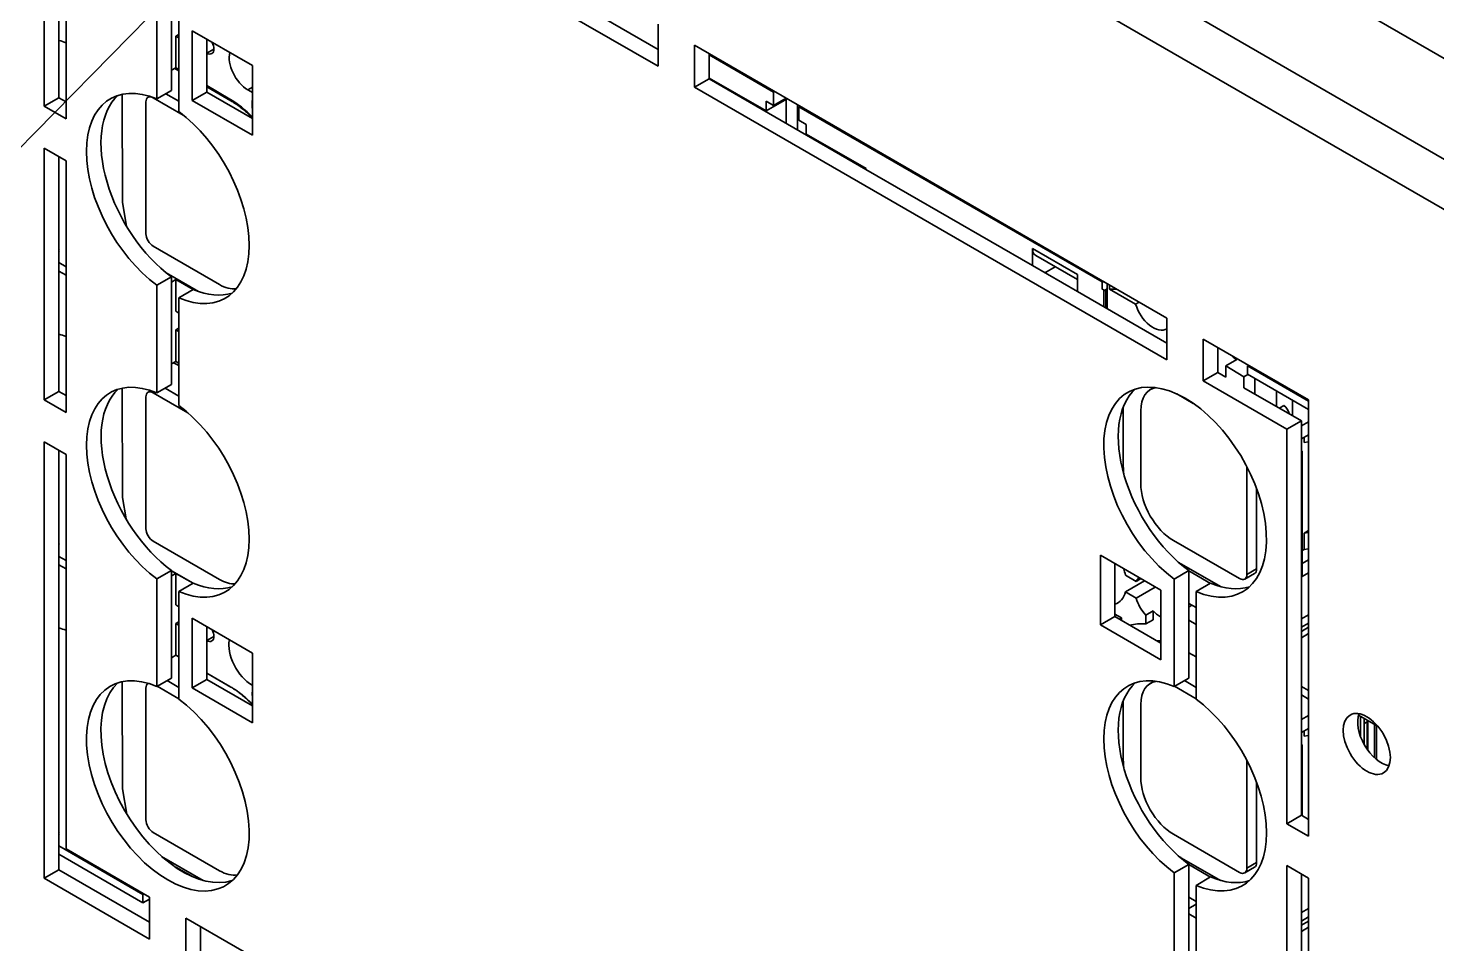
# Model space of a CAD drawing. Header units: millimetres. Extents: x -116965 to 323937, y 291661 to 566926.
# Drawn here: x -17859.2 to -17663.4, y 302585.2 to 302712.5 of the extents above; entities that cross this region are included whole.
import ezdxf

# ---------------------------------------------------------------- set-up
doc = ezdxf.new("R2010")
doc.units = ezdxf.units.MM
doc.layers.get('0').update_dxf_attribs({"lineweight": 18})
for name, color, linetype, lineweight in [('Symbols(Schneider)', 7, 'Continuous', 18), ('Visible Edges(Schneider)', 7, 'Continuous', 35), ('Visible Tangent Edges(Schneider)', 7, 'Continuous', 35)]:
    doc.layers.add(name, color=color, linetype=linetype, lineweight=lineweight)
doc.styles.add('schneder_1', font='micross.ttf')
doc.dimstyles.new('estilo_Schneider$7', dxfattribs={"dimscale": 5, "dimtxt": 3, "dimasz": 3, "dimexe": 2, "dimexo": 1, "dimgap": 0.3, "dimtad": 1, "dimtoh": 1, "dimrnd": 1e-08, "dimzin": 12, "dimtxsty": 'schneder_1', "dimblk": 'Filled-1', "dimcen": 0.09, "dimdle": 10, "dimclrd": 7, "dimclre": 7, "dimclrt": 7, "dimadec": 1, "dimazin": 3, "dimtfac": 0.5, "dimtdec": 3, "dimtmove": 0, "dimatfit": 3, "dimldrblk": 'Filled-1', "dimfxl": 1, "dimtolj": 1, "dimlwd": 15, "dimlwe": 25, "dimarcsym": 0})

# ---------------------------------------------------------------- blocks, each defined once
blk = doc.blocks.new('Filled-1')
at = {"color": 0}
for p, q in [((0, 0), (-1, 0.167)), ((-1, 0.167), (-1, -0.167)), ((-1, 0), (0, 0)), ((-1, -0.167), (0, 0))]:
    blk.add_line(p, q, dxfattribs=at)
at = {"color": 0, "flags": 128}
blk.add_lwpolyline([(-1, -0.167), (0, 0), (-1, 0.167), (-1, -0.167)], dxfattribs=at)
at = {"color": 0}
blk.add_solid([(-1, -0.167), (0, 0), (-1, 0.167), (-1, -0.167)], dxfattribs=at)

msp = doc.modelspace()

# ---------------------------------------------------------------- linework, layer by layer
at = {"layer": 'Visible Edges(Schneider)'}
for p, q in [((-17449.871435, 302585.558135), (-18057.983267, 302936.651665)), ((-17856.96291, 302701.617292), (-17856.96291, 302762.271324)), ((-17854.942605, 302761.1049), (-17854.942605, 302702.783716)), ((-17853.932453, 302754.68957), (-17853.932453, 302699.867657)), ((-17771.60502, 302707.157805), (-17837.264936, 302745.066574)), ((-17811.911063, 302732.761356), (-17771.60502, 302709.490652)), ((-17839.285241, 302718.70645), (-17839.285241, 302703.774125)), ((-17841.305546, 302702.607701), (-17841.305546, 302717.540026)), ((-17838.275088, 302715.790391), (-17838.275088, 302700.858066)), ((-17836.406306, 302702.404628), (-17836.406306, 302712.085945)), ((-17836.406306, 302712.085945), (-17828.02204, 302707.245286)), ((-17771.60502, 302712.989923), (-17771.60502, 302707.157805)), ((-17838.275088, 302711.577599), (-17838.683182, 302711.341986)), ((-17838.275088, 302711.118713), (-17838.683182, 302711.341986)), ((-17838.683182, 302706.94939), (-17838.683182, 302711.341986)), ((-17834.386001, 302710.919521), (-17834.386001, 302703.571052)), ((-17766.554258, 302704.241745), (-17766.554258, 302710.073864)), ((-17766.554258, 302710.073864), (-17700.894342, 302672.165094)), ((-17834.363902, 302708.97885), (-17834.386001, 302708.990941)), ((-17764.534242, 302708.732318), (-17755.595376, 302703.571449)), ((-17764.533953, 302708.90744), (-17764.533953, 302708.732484)), ((-17764.533953, 302708.73215), (-17764.533953, 302705.524787)), ((-17839.285241, 302706.601703), (-17838.683182, 302706.94939)), ((-17838.831499, 302706.863166), (-17838.275088, 302706.541922)), ((-17838.275088, 302706.713833), (-17838.683182, 302706.94939)), ((-17828.02204, 302707.245286), (-17828.02204, 302697.56397)), ((-17831.154262, 302702.603602), (-17834.386001, 302704.469003)), ((-17834.386001, 302704.296557), (-17831.031091, 302702.359598)), ((-17828.02204, 302703.509231), (-17828.68175, 302703.890115)), ((-17764.533953, 302705.408169), (-17766.554258, 302704.241745)), ((-17700.894342, 302666.332976), (-17766.554258, 302704.241745)), ((-17756.605608, 302700.946918), (-17764.534763, 302705.524319)), ((-17764.533953, 302705.523851), (-17764.533953, 302705.408169)), ((-17764.533953, 302705.408169), (-17742.739273, 302692.825005)), ((-17854.942605, 302702.783716), (-17856.96291, 302701.617292)), ((-17854.942605, 302702.783716), (-17853.932453, 302702.200504)), ((-17846.109133, 302688.224196), (-17846.131143, 302703.26687)), ((-17842.824764, 302702.199306), (-17842.824764, 302683.886483)), ((-17842.528897, 302702.853273), (-17842.312743, 302702.97807)), ((-17837.646027, 302700.375784), (-17841.814609, 302702.782517)), ((-17839.285241, 302703.774125), (-17841.305546, 302702.607701)), ((-17838.275088, 302702.313617), (-17840.045002, 302703.335477)), ((-17834.386001, 302703.571052), (-17836.406306, 302702.404628)), ((-17828.02204, 302697.56397), (-17836.406306, 302702.404628)), ((-17834.386001, 302703.571052), (-17828.02204, 302699.896817)), ((-17830.884885, 302702.443971), (-17831.031091, 302702.359598)), ((-17828.02204, 302702.442382), (-17828.076571, 302702.410898)), ((-17828.076571, 302701.385097), (-17828.076571, 302702.410898)), ((-17756.605608, 302700.946918), (-17753.675765, 302702.638463)), ((-17756.605608, 302700.946918), (-17756.605533, 302702.288364)), ((-17756.605533, 302702.288364), (-17756.605229, 302702.288539)), ((-17756.605533, 302702.288364), (-17755.595376, 302701.705155)), ((-17755.443561, 302703.6591), (-17755.595376, 302703.571449)), ((-17755.595376, 302701.705155), (-17755.595376, 302703.571449)), ((-17753.827302, 302702.725953), (-17755.595376, 302701.705155)), ((-17853.932453, 302699.867657), (-17856.96291, 302701.617292)), ((-17752.059912, 302701.530166), (-17751.908026, 302701.617858)), ((-17752.059912, 302701.530166), (-17709.885177, 302677.18062)), ((-17752.059912, 302701.530166), (-17752.059844, 302699.663912)), ((-17752.059844, 302699.663912), (-17752.059543, 302699.664086)), ((-17752.059844, 302699.663912), (-17751.049694, 302699.080699)), ((-17751.049694, 302699.080699), (-17751.04977, 302697.739252)), ((-17751.04939, 302699.080874), (-17751.049694, 302699.080699)), ((-17751.04939, 302697.739471), (-17751.04977, 302697.739252)), ((-17742.729996, 302692.9353), (-17751.04977, 302697.739252)), ((-17856.96291, 302660.792463), (-17856.96291, 302695.785174)), ((-17856.96291, 302695.785174), (-17853.932453, 302694.035538)), ((-17854.942605, 302694.61875), (-17854.942605, 302661.958887)), ((-17744.821843, 302694.143161), (-17744.821843, 302694.027377)), ((-17853.932453, 302694.035538), (-17853.932453, 302659.042827)), ((-17742.731132, 302692.820305), (-17719.583988, 302679.456295)), ((-17742.730291, 302692.818854), (-17742.730276, 302692.935462)), ((-17846.109133, 302688.224196), (-17845.543566, 302684.949237)), ((-17854.942605, 302681.613133), (-17854.864485, 302681.56803)), ((-17854.864485, 302681.56803), (-17854.942605, 302681.522927)), ((-17841.814611, 302682.136849), (-17832.622204, 302676.82961)), ((-17719.584453, 302681.841479), (-17719.584452, 302681.839519)), ((-17719.584437, 302681.763024), (-17719.583988, 302679.455292)), ((-17713.321366, 302677.503515), (-17719.14235, 302680.864262)), ((-17853.932453, 302679.280286), (-17854.942605, 302679.863497)), ((-17854.942605, 302678.697074), (-17853.932453, 302678.113862)), ((-17835.52863, 302675.853983), (-17840.011394, 302678.442108)), ((-17719.58312, 302679.455794), (-17713.321043, 302675.840382)), ((-17716.425707, 302679.295807), (-17717.865861, 302678.464334)), ((-17839.285241, 302677.881621), (-17841.305546, 302676.715197)), ((-17841.305546, 302661.759481), (-17841.305546, 302676.715197)), ((-17839.285241, 302677.881621), (-17839.285241, 302662.925905)), ((-17839.285241, 302677.155536), (-17838.683182, 302677.503058)), ((-17838.683182, 302677.503058), (-17836.281145, 302676.115946)), ((-17838.683182, 302673.110407), (-17838.683182, 302677.503058)), ((-17713.321042, 302675.839379), (-17713.321507, 302678.225565)), ((-17709.580051, 302677.17979), (-17709.885177, 302677.18062)), ((-17709.885177, 302677.180431), (-17709.885075, 302676.189508)), ((-17709.181995, 302673.450702), (-17709.181995, 302676.949973)), ((-17708.878614, 302676.188104), (-17708.878614, 302676.774815)), ((-17836.254783, 302676.131985), (-17838.275088, 302674.965562)), ((-17838.275088, 302674.965562), (-17838.275088, 302660.027027)), ((-17713.320174, 302675.83988), (-17700.894342, 302668.665823)), ((-17709.885075, 302676.189508), (-17709.68401, 302676.073423)), ((-17709.68401, 302676.073423), (-17709.684144, 302673.740463)), ((-17709.181995, 302676.246139), (-17709.68401, 302675.9563)), ((-17709.383628, 302673.567114), (-17709.383628, 302676.129726)), ((-17708.878614, 302676.188104), (-17705.244191, 302674.089769)), ((-17707.8624, 302676.188104), (-17708.878614, 302676.188104)), ((-17838.683182, 302673.110407), (-17838.275088, 302672.862455)), ((-17704.736085, 302674.383125), (-17705.244191, 302674.089769)), ((-17838.275088, 302670.75277), (-17838.683182, 302670.517157)), ((-17700.894342, 302672.165094), (-17700.894342, 302666.332976)), ((-17838.275088, 302670.293883), (-17838.683182, 302670.517157)), ((-17838.683182, 302666.124605), (-17838.683182, 302670.517157)), ((-17695.84358, 302663.416916), (-17695.84358, 302669.249035)), ((-17695.84358, 302669.249035), (-17681.196368, 302660.792463)), ((-17693.823274, 302668.082611), (-17693.823274, 302664.58334)), ((-17839.285241, 302665.77692), (-17838.683182, 302666.124605)), ((-17838.980245, 302665.952511), (-17838.275088, 302665.545388)), ((-17838.275088, 302665.889047), (-17838.683182, 302666.124605)), ((-17692.716204, 302665.516844), (-17691.200882, 302666.392584)), ((-17692.716204, 302665.516844), (-17690.190819, 302664.007817)), ((-17692.716204, 302665.516844), (-17692.716202, 302663.940566)), ((-17691.454502, 302666.542372), (-17691.305694, 302666.628303)), ((-17691.201701, 302666.392107), (-17691.45449, 302666.54315)), ((-17691.384586, 302666.583582), (-17691.384527, 302666.58355)), ((-17691.200882, 302666.392584), (-17691.200882, 302666.391618)), ((-17689.53104, 302665.604488), (-17689.683198, 302665.51664)), ((-17681.196368, 302660.616861), (-17689.683198, 302665.51664)), ((-17689.683198, 302665.51664), (-17689.683188, 302664.350211)), ((-17839.285241, 302662.925905), (-17841.305546, 302661.759481)), ((-17693.823274, 302664.58334), (-17695.84358, 302663.416916)), ((-17684.226825, 302656.70998), (-17695.84358, 302663.416916)), ((-17693.823274, 302664.58334), (-17692.716202, 302663.944172)), ((-17689.640482, 302664.325555), (-17690.190819, 302664.007817)), ((-17690.190819, 302664.007817), (-17690.190819, 302662.482535)), ((-17689.683188, 302664.350211), (-17681.196368, 302659.450438)), ((-17688.675498, 302661.61127), (-17688.675498, 302663.768432)), ((-17854.942605, 302661.958887), (-17856.96291, 302660.792463)), ((-17853.932453, 302659.042827), (-17856.96291, 302660.792463)), ((-17854.942605, 302661.958887), (-17853.932453, 302661.375675)), ((-17846.109182, 302647.22769), (-17846.131403, 302662.413987)), ((-17842.824813, 302661.202801), (-17842.824813, 302642.889979)), ((-17842.528946, 302661.856768), (-17842.148292, 302662.076539)), ((-17837.004811, 302659.009044), (-17841.814659, 302661.786011)), ((-17838.275088, 302661.317083), (-17840.173445, 302662.4131)), ((-17703.203455, 302662.21407), (-17702.661107, 302662.527194)), ((-17697.237402, 302660.306936), (-17699.50052, 302661.613548)), ((-17690.187696, 302662.484338), (-17682.20652, 302657.876404)), ((-17685.644988, 302659.861604), (-17685.645013, 302662.018815)), ((-17681.196368, 302660.792463), (-17681.196368, 302600.138431)), ((-17706.984482, 302659.722915), (-17706.984482, 302651.853534)), ((-17706.984482, 302652.024798), (-17706.984482, 302659.722915)), ((-17704.534856, 302659.271217), (-17704.534856, 302649.123361)), ((-17685.259935, 302659.639548), (-17684.634821, 302660.000377)), ((-17684.634821, 302660.000377), (-17684.634979, 302660.000469)), ((-17684.634821, 302659.988633), (-17684.634821, 302660.000377)), ((-17683.422423, 302660.735627), (-17683.4224, 302658.578393)), ((-17682.20652, 302657.876404), (-17684.226825, 302656.70998)), ((-17682.20652, 302657.876404), (-17682.20652, 302603.05449)), ((-17682.20652, 302657.177532), (-17681.196368, 302657.760744)), ((-17856.96291, 302594.306313), (-17856.96291, 302654.960345)), ((-17856.96291, 302654.960345), (-17853.932453, 302653.210709)), ((-17684.226825, 302601.888067), (-17684.226825, 302656.70998)), ((-17681.196368, 302655.952742), (-17682.20652, 302655.369528)), ((-17681.839661, 302655.58132), (-17681.839661, 302654.877919)), ((-17681.196368, 302654.977437), (-17681.839661, 302654.877919)), ((-17854.942605, 302653.793921), (-17854.942605, 302595.472737)), ((-17853.932453, 302653.210709), (-17853.932453, 302598.388796)), ((-17682.192047, 302652.989566), (-17682.20652, 302652.98121)), ((-17682.085683, 302653.530122), (-17682.085683, 302636.347391)), ((-17706.984482, 302651.853534), (-17706.983153, 302651.854301)), ((-17689.78661, 302636.525974), (-17689.78661, 302651.518988)), ((-17846.109182, 302647.22769), (-17845.593164, 302644.239645)), ((-17688.422929, 302637.313295), (-17688.422929, 302648.445902)), ((-17699.98917, 302641.250001), (-17690.796765, 302635.942763)), ((-17681.196368, 302642.651949), (-17681.839661, 302642.280543)), ((-17681.839661, 302642.280543), (-17681.196368, 302642.380061)), ((-17681.839661, 302642.280543), (-17681.839661, 302640.006018)), ((-17854.942605, 302640.788304), (-17854.864485, 302640.743201)), ((-17854.864485, 302640.743201), (-17854.942605, 302640.698098)), ((-17841.814661, 302641.140343), (-17832.622254, 302635.833105)), ((-17682.085683, 302639.863978), (-17681.839661, 302640.006018)), ((-17681.196368, 302640.105536), (-17681.839661, 302640.006018)), ((-17853.932453, 302638.455456), (-17854.942605, 302639.038668)), ((-17854.942605, 302637.872245), (-17853.932453, 302637.289033)), ((-17710.137238, 302629.503148), (-17710.137238, 302639.184464)), ((-17710.137238, 302639.184464), (-17701.752972, 302634.343806)), ((-17708.116933, 302638.018041), (-17708.116933, 302630.669571)), ((-17693.469162, 302634.832011), (-17698.852976, 302637.940357)), ((-17682.085677, 302638.059752), (-17681.196361, 302638.573198)), ((-17839.285241, 302637.080183), (-17841.305546, 302635.913759)), ((-17841.305546, 302620.958043), (-17841.305546, 302635.913759)), ((-17839.285241, 302637.080183), (-17839.285241, 302622.124467)), ((-17836.286542, 302635.29503), (-17839.285241, 302637.026329)), ((-17839.285241, 302636.330688), (-17838.683182, 302636.678209)), ((-17838.683182, 302636.678209), (-17836.286542, 302635.294505)), ((-17838.683182, 302632.285578), (-17838.683182, 302636.678209)), ((-17706.672191, 302636.422201), (-17705.188222, 302635.565438)), ((-17706.672184, 302634.089357), (-17703.99222, 302635.636636)), ((-17705.188222, 302635.565438), (-17704.528562, 302635.946294)), ((-17697.863885, 302637.056792), (-17699.88419, 302635.890368)), ((-17699.88419, 302620.958043), (-17699.88419, 302635.890368)), ((-17697.863885, 302637.056792), (-17697.863885, 302622.124467)), ((-17697.863885, 302637.025061), (-17694.85973, 302635.290984)), ((-17695.52168, 302635.674148), (-17695.522606, 302635.673613)), ((-17690.082477, 302635.872007), (-17688.718796, 302636.659329)), ((-17681.196368, 302636.765187), (-17682.097797, 302636.244747)), ((-17836.254783, 302635.313366), (-17838.275088, 302634.146942)), ((-17838.275088, 302634.146942), (-17838.275088, 302619.208408)), ((-17706.672184, 302634.089357), (-17705.188222, 302633.232591)), ((-17702.508257, 302634.77987), (-17705.188222, 302633.232591)), ((-17701.752972, 302634.343806), (-17701.752972, 302624.662489)), ((-17694.833427, 302635.307156), (-17696.853732, 302634.140733)), ((-17696.853732, 302634.140733), (-17696.853732, 302619.208408)), ((-17838.683182, 302632.285578), (-17838.275088, 302632.037626)), ((-17703.827856, 302630.877006), (-17702.817673, 302631.460235)), ((-17702.817673, 302630.233332), (-17702.817673, 302631.460235)), ((-17696.853732, 302631.919975), (-17697.863885, 302632.503185)), ((-17697.863885, 302631.98904), (-17697.418621, 302632.246114)), ((-17838.275088, 302629.927941), (-17838.683182, 302629.692328)), ((-17838.275088, 302629.469054), (-17838.683182, 302629.692328)), ((-17838.683182, 302625.299687), (-17838.683182, 302629.692328)), ((-17836.406306, 302620.75497), (-17836.406306, 302630.436287)), ((-17836.406306, 302630.436287), (-17828.02204, 302625.595628)), ((-17708.116933, 302630.669571), (-17710.137238, 302629.503148)), ((-17701.752972, 302624.662489), (-17710.137238, 302629.503148)), ((-17708.116933, 302631.016162), (-17707.212198, 302630.493813)), ((-17708.116933, 302630.669571), (-17701.752972, 302626.995337)), ((-17707.212198, 302630.493813), (-17707.512355, 302630.320518)), ((-17707.212198, 302630.147222), (-17707.212198, 302630.493813)), ((-17703.827856, 302630.877006), (-17703.827856, 302629.650068)), ((-17702.817673, 302630.233332), (-17703.827856, 302629.650068)), ((-17697.863885, 302630.170366), (-17696.853732, 302629.587164)), ((-17682.20652, 302630.350208), (-17681.196368, 302630.93342)), ((-17681.196368, 302629.766229), (-17682.20652, 302629.183017)), ((-17834.386001, 302629.269863), (-17834.386001, 302621.921394)), ((-17682.20652, 302628.599795), (-17681.196368, 302629.183006)), ((-17682.20652, 302627.731741), (-17681.196368, 302628.314953)), ((-17834.363902, 302627.329192), (-17834.386001, 302627.341283)), ((-17828.02204, 302625.595628), (-17828.02204, 302615.914312)), ((-17696.853732, 302625.064132), (-17697.863885, 302625.647345)), ((-17697.863885, 302625.646738), (-17696.853732, 302625.063526)), ((-17839.285241, 302624.952), (-17838.683182, 302625.299687)), ((-17838.683702, 302625.299387), (-17838.275088, 302625.063474)), ((-17838.275088, 302625.064075), (-17838.683182, 302625.299687)), ((-17846.109182, 302606.745776), (-17846.130942, 302621.617253)), ((-17839.285241, 302622.124467), (-17841.305546, 302620.958043)), ((-17838.275088, 302620.835168), (-17839.89673, 302621.771424)), ((-17834.386001, 302621.921394), (-17836.406306, 302620.75497)), ((-17831.156442, 302620.954135), (-17834.386001, 302622.818716)), ((-17834.386001, 302622.818108), (-17831.031307, 302620.881275)), ((-17834.386001, 302621.921394), (-17828.02204, 302618.247159)), ((-17703.203455, 302621.389232), (-17702.661094, 302621.702364)), ((-17697.863885, 302622.124467), (-17699.88419, 302620.958043)), ((-17696.853732, 302620.83523), (-17698.47532, 302621.771454)), ((-17842.824813, 302620.720886), (-17842.824813, 302602.408064)), ((-17842.528946, 302621.374853), (-17842.507399, 302621.387294)), ((-17838.275088, 302619.260525), (-17841.260411, 302620.984102)), ((-17828.02204, 302615.914312), (-17836.406306, 302620.75497)), ((-17831.156442, 302620.954135), (-17831.15591, 302620.954447)), ((-17828.02204, 302620.18077), (-17828.076569, 302620.148709)), ((-17828.076491, 302619.735269), (-17828.076001, 302620.1487)), ((-17828.076491, 302619.73534), (-17828.07641, 302619.735386)), ((-17696.853732, 302619.260586), (-17699.839002, 302620.984133)), ((-17681.196368, 302620.375244), (-17682.20652, 302620.958445)), ((-17682.20652, 302619.792021), (-17681.196368, 302619.208821)), ((-17706.984482, 302618.898086), (-17706.984482, 302611.028705)), ((-17706.984482, 302611.19996), (-17706.984482, 302618.898086)), ((-17704.534856, 302618.446379), (-17704.534856, 302608.298523)), ((-17682.20652, 302616.352631), (-17681.196368, 302616.935843)), ((-17674.277619, 302616.902605), (-17674.22447, 302616.93329)), ((-17671.536376, 302615.381349), (-17674.263702, 302616.955941)), ((-17673.977044, 302616.790442), (-17673.977044, 302613.984442)), ((-17673.471967, 302616.498841), (-17673.471967, 302612.893289)), ((-17673.471967, 302615.793077), (-17673.068325, 302616.02612)), ((-17672.966891, 302615.967557), (-17673.068325, 302616.02612)), ((-17673.068325, 302616.02612), (-17673.068325, 302612.245402)), ((-17672.966891, 302612.102183), (-17672.966891, 302616.207241)), ((-17681.196368, 302615.127861), (-17682.20652, 302614.544649)), ((-17681.839661, 302614.756455), (-17681.839661, 302614.053081)), ((-17681.196368, 302614.152599), (-17681.839661, 302614.053081)), ((-17672.058173, 302611.06769), (-17672.058173, 302615.682603)), ((-17672.058153, 302615.682591), (-17672.058156, 302615.442899)), ((-17672.058156, 302615.442899), (-17672.058156, 302611.067675)), ((-17671.754887, 302615.507504), (-17671.754562, 302610.802856)), ((-17682.192047, 302612.164728), (-17682.20652, 302612.156372)), ((-17682.085683, 302612.705284), (-17682.085683, 302602.984725)), ((-17706.984482, 302611.028705), (-17706.983154, 302611.029472)), ((-17689.78661, 302595.701136), (-17689.78661, 302610.694159)), ((-17846.109182, 302606.745776), (-17845.502141, 302603.230655)), ((-17688.422929, 302596.488457), (-17688.422929, 302607.621073)), ((-17682.20652, 302603.05449), (-17684.226825, 302601.888067)), ((-17682.20652, 302603.05449), (-17681.196368, 302602.471279)), ((-17854.942605, 302600.546687), (-17854.864485, 302600.501584)), ((-17854.864485, 302600.501584), (-17854.942605, 302600.45648)), ((-17841.814661, 302600.658429), (-17832.622254, 302595.35119)), ((-17699.98917, 302600.425163), (-17690.796765, 302595.117926)), ((-17681.196368, 302600.138431), (-17684.226825, 302601.888067)), ((-17843.24773, 302592.045012), (-17854.942605, 302598.797051)), ((-17853.932453, 302598.388796), (-17842.315699, 302591.68186)), ((-17854.942605, 302597.630627), (-17843.24773, 302590.878588)), ((-17834.890721, 302594.007237), (-17840.649303, 302597.331956)), ((-17697.863885, 302596.231963), (-17699.88419, 302595.065539)), ((-17693.469191, 302594.00719), (-17698.852976, 302597.115519)), ((-17697.863885, 302596.231963), (-17697.863885, 302581.318296)), ((-17697.863885, 302596.200191), (-17694.859789, 302594.46614)), ((-17854.942605, 302595.472737), (-17856.96291, 302594.306313)), ((-17842.315699, 302585.849741), (-17856.96291, 302594.306313)), ((-17854.942605, 302595.472737), (-17842.315699, 302588.182588)), ((-17838.718866, 302595.832782), (-17838.683182, 302595.85338)), ((-17838.683182, 302595.85338), (-17836.464771, 302594.57231)), ((-17838.683182, 302595.809294), (-17838.683182, 302595.85338)), ((-17699.88419, 302580.151872), (-17699.88419, 302595.065539)), ((-17694.833427, 302594.482327), (-17696.853732, 302593.315904)), ((-17690.082477, 302595.047169), (-17688.718796, 302595.834491)), ((-17684.226825, 302561.063238), (-17684.226825, 302596.055948)), ((-17684.226825, 302596.055948), (-17681.196368, 302594.306313)), ((-17682.20652, 302594.889525), (-17682.20652, 302562.229661)), ((-17681.196368, 302594.306313), (-17681.196368, 302559.313602)), ((-17696.853732, 302593.315904), (-17696.853732, 302578.370748)), ((-17843.096214, 302592.13249), (-17843.24773, 302592.045012)), ((-17843.24773, 302590.878588), (-17843.24773, 302592.045012)), ((-17842.315699, 302591.416697), (-17843.24773, 302590.878588)), ((-17842.315699, 302591.68186), (-17842.315699, 302585.849741)), ((-17696.853732, 302591.095148), (-17697.863885, 302591.67836)), ((-17697.863874, 302590.088612), (-17696.853725, 302590.693523)), ((-17837.264936, 302582.933682), (-17837.264936, 302588.7658)), ((-17837.264936, 302588.7658), (-17771.60502, 302550.85703)), ((-17697.863885, 302589.345528), (-17696.853732, 302588.762329)), ((-17682.20652, 302589.525379), (-17681.196368, 302590.108591)), ((-17681.196368, 302588.938141), (-17682.20652, 302588.35493)), ((-17682.20652, 302587.771707), (-17681.196368, 302588.354919)), ((-17835.244631, 302587.599377), (-17835.244631, 302584.100106)), ((-17682.20652, 302586.906912), (-17681.196368, 302587.490124))]:
    msp.add_line(p, q, dxfattribs=at)
at = {"layer": 'Visible Edges(Schneider)', "flags": 128}
for points in [[(-17831.031088, 302702.359597), (-17830.90024, 302702.282354), (-17830.769937, 302702.203184), (-17830.640168, 302702.12208), (-17830.510914, 302702.039021), (-17830.382171, 302701.954001), (-17830.253915, 302701.867), (-17830.12614, 302701.778009), (-17829.998828, 302701.687011), (-17829.871963, 302701.593993), (-17829.745537, 302701.498944), (-17829.619535, 302701.401848), (-17829.493937, 302701.302691), (-17829.368739, 302701.201462), (-17829.243922, 302701.098146), (-17829.119476, 302700.992732), (-17828.995424, 302700.885246), (-17828.871806, 302700.775725), (-17828.748665, 302700.66421), (-17828.626035, 302700.550741), (-17828.503963, 302700.43536), (-17828.382489, 302700.318109), (-17828.26165, 302700.199024), (-17828.141486, 302700.078144), (-17828.022039, 302699.955515)], [(-17682.114992, 302653.644036), (-17682.117597, 302653.649206), (-17682.120307, 302653.654366), (-17682.123122, 302653.659526), (-17682.126036, 302653.664674), (-17682.129057, 302653.669816), (-17682.13218, 302653.674943), (-17682.135405, 302653.680066), (-17682.138743, 302653.685186), (-17682.14218, 302653.690294), (-17682.145725, 302653.695394), (-17682.149376, 302653.700483), (-17682.153138, 302653.705564), (-17682.157001, 302653.710631), (-17682.16098, 302653.715692), (-17682.165057, 302653.720741), (-17682.169253, 302653.725783), (-17682.173552, 302653.730809), (-17682.177959, 302653.735824), (-17682.182467, 302653.740818), (-17682.187084, 302653.7458), (-17682.191798, 302653.750755), (-17682.196617, 302653.755692), (-17682.201535, 302653.760606), (-17682.206554, 302653.765495)], [(-17682.206549, 302653.432694), (-17682.202602, 302653.432915), (-17682.198647, 302653.433157), (-17682.194688, 302653.433424), (-17682.190723, 302653.43371), (-17682.186759, 302653.434019), (-17682.182778, 302653.434348), (-17682.178802, 302653.434697), (-17682.174816, 302653.435069), (-17682.170825, 302653.435465), (-17682.166827, 302653.435882), (-17682.162827, 302653.436317), (-17682.158822, 302653.436777), (-17682.154807, 302653.43726), (-17682.150785, 302653.437758), (-17682.146765, 302653.438282), (-17682.142736, 302653.438828), (-17682.138697, 302653.439397), (-17682.134656, 302653.439984), (-17682.13061, 302653.44059), (-17682.126557, 302653.441223), (-17682.122499, 302653.441875), (-17682.118436, 302653.442552), (-17682.114365, 302653.443245), (-17682.110286, 302653.443965)], [(-17682.192048, 302652.989564), (-17682.192643, 302652.823185), (-17682.19324, 302652.65789), (-17682.19384, 302652.493672), (-17682.194442, 302652.330538), (-17682.195042, 302652.168495), (-17682.195641, 302652.007542), (-17682.196246, 302651.847682), (-17682.196848, 302651.688925), (-17682.197448, 302651.531265), (-17682.19805, 302651.37471), (-17682.198652, 302651.219267), (-17682.199259, 302651.064929), (-17682.199858, 302650.91168), (-17682.200463, 302650.759512), (-17682.201065, 302650.608424), (-17682.201672, 302650.458397), (-17682.202276, 302650.309424), (-17682.202881, 302650.161492), (-17682.20349, 302650.014597), (-17682.20409, 302649.868722), (-17682.204697, 302649.723859), (-17682.205306, 302649.580006), (-17682.205916, 302649.437146), (-17682.206522, 302649.295281)], [(-17682.192048, 302652.989564), (-17682.186906, 302653.006321), (-17682.181974, 302653.023273), (-17682.177239, 302653.040418), (-17682.172697, 302653.057752), (-17682.168333, 302653.075267), (-17682.164135, 302653.092952), (-17682.160101, 302653.110805), (-17682.156221, 302653.128813), (-17682.152485, 302653.146971), (-17682.148887, 302653.1653), (-17682.145422, 302653.183798), (-17682.142081, 302653.202485), (-17682.138861, 302653.221363), (-17682.135759, 302653.240452), (-17682.132765, 302653.259762), (-17682.12988, 302653.279298), (-17682.127089, 302653.299075), (-17682.124401, 302653.319087), (-17682.121807, 302653.339334), (-17682.119312, 302653.359813), (-17682.116913, 302653.38052), (-17682.114611, 302653.401449), (-17682.112403, 302653.422597), (-17682.110286, 302653.443965)], [(-17682.110286, 302653.443965), (-17682.106461, 302653.449938), (-17682.10294, 302653.456154), (-17682.099734, 302653.462599), (-17682.096847, 302653.469277), (-17682.094279, 302653.476188), (-17682.092035, 302653.483324), (-17682.090125, 302653.490678), (-17682.088547, 302653.498263), (-17682.087305, 302653.506061), (-17682.086416, 302653.514072), (-17682.085877, 302653.522281), (-17682.085708, 302653.530694), (-17682.085905, 302653.539284), (-17682.086486, 302653.548054), (-17682.087456, 302653.556999), (-17682.088817, 302653.566102), (-17682.09059, 302653.575357), (-17682.092769, 302653.584767), (-17682.095378, 302653.594312), (-17682.098407, 302653.604004), (-17682.10188, 302653.613824), (-17682.105794, 302653.623773), (-17682.110165, 302653.633847), (-17682.114992, 302653.644036)], [(-17682.100011, 302636.235293), (-17682.104532, 302636.231634), (-17682.109043, 302636.227959), (-17682.113547, 302636.224277), (-17682.118045, 302636.220587), (-17682.122539, 302636.216885), (-17682.127021, 302636.213171), (-17682.131499, 302636.209446), (-17682.135964, 302636.205711), (-17682.140429, 302636.201968), (-17682.144885, 302636.198211), (-17682.14933, 302636.194443), (-17682.153774, 302636.190665), (-17682.158208, 302636.186879), (-17682.162637, 302636.183079), (-17682.167054, 302636.179269), (-17682.171471, 302636.17545), (-17682.175878, 302636.171621), (-17682.180281, 302636.167778), (-17682.184674, 302636.163923), (-17682.189059, 302636.160059), (-17682.193442, 302636.156185), (-17682.197819, 302636.152302), (-17682.202185, 302636.148404), (-17682.206547, 302636.144495)], [(-17682.100011, 302636.235293), (-17682.102343, 302636.254612), (-17682.10484, 302636.273379), (-17682.107511, 302636.291599), (-17682.110348, 302636.309264), (-17682.113361, 302636.326374), (-17682.116547, 302636.342938), (-17682.119902, 302636.358953), (-17682.123431, 302636.374419), (-17682.127137, 302636.389351), (-17682.131024, 302636.403751), (-17682.135087, 302636.417608), (-17682.139338, 302636.430927), (-17682.143774, 302636.443711), (-17682.148403, 302636.455947), (-17682.153227, 302636.46764), (-17682.158256, 302636.478781), (-17682.163487, 302636.489368), (-17682.168935, 302636.49939), (-17682.174599, 302636.508834), (-17682.180493, 302636.517696), (-17682.186627, 302636.525957), (-17682.193002, 302636.5336), (-17682.199634, 302636.540617), (-17682.206525, 302636.546981)], [(-17682.085722, 302636.347384), (-17682.085742, 302636.342715), (-17682.085819, 302636.338045), (-17682.085949, 302636.333379), (-17682.086129, 302636.328711), (-17682.086363, 302636.324046), (-17682.086652, 302636.319379), (-17682.086987, 302636.314717), (-17682.087377, 302636.310053), (-17682.087815, 302636.30539), (-17682.088304, 302636.300727), (-17682.088844, 302636.296067), (-17682.089424, 302636.291399), (-17682.09006, 302636.286735), (-17682.090739, 302636.282071), (-17682.091469, 302636.277403), (-17682.092239, 302636.272734), (-17682.093058, 302636.268062), (-17682.093923, 302636.263392), (-17682.094828, 302636.258717), (-17682.095782, 302636.254039), (-17682.096777, 302636.249357), (-17682.097815, 302636.244673), (-17682.098891, 302636.239986), (-17682.100011, 302636.235293)], [(-17702.306273, 302627.314784), (-17702.283619, 302627.314027), (-17702.260923, 302627.313165), (-17702.238192, 302627.312204), (-17702.215428, 302627.311145), (-17702.192621, 302627.309978), (-17702.169784, 302627.308717), (-17702.146909, 302627.307352), (-17702.124001, 302627.305886), (-17702.101054, 302627.304319), (-17702.078073, 302627.30265), (-17702.055063, 302627.300884), (-17702.032015, 302627.299016), (-17702.008937, 302627.297048), (-17701.985822, 302627.294978), (-17701.962677, 302627.292809), (-17701.939499, 302627.290539), (-17701.916291, 302627.28817), (-17701.89305, 302627.2857), (-17701.869781, 302627.283132), (-17701.846477, 302627.280461), (-17701.823145, 302627.277691), (-17701.799783, 302627.274823), (-17701.776393, 302627.271854), (-17701.752974, 302627.268787)], [(-17701.752974, 302627.221737), (-17701.772168, 302627.22401), (-17701.791339, 302627.226214), (-17701.810496, 302627.228355), (-17701.829628, 302627.230429), (-17701.848746, 302627.232438), (-17701.867839, 302627.234379), (-17701.886914, 302627.236255), (-17701.905969, 302627.238065), (-17701.925005, 302627.23981), (-17701.944017, 302627.241487), (-17701.963009, 302627.243097), (-17701.981983, 302627.244644), (-17702.000932, 302627.246122), (-17702.019862, 302627.247536), (-17702.038773, 302627.248883), (-17702.057659, 302627.250164), (-17702.076522, 302627.251378), (-17702.095365, 302627.252525), (-17702.114184, 302627.253605), (-17702.132984, 302627.254622), (-17702.15176, 302627.25557), (-17702.170516, 302627.256454), (-17702.189244, 302627.257269), (-17702.207952, 302627.258019)], [(-17828.022042, 302618.42242), (-17828.151661, 302618.557097), (-17828.28209, 302618.689766), (-17828.413193, 302618.820338), (-17828.544841, 302618.948704), (-17828.676903, 302619.074774), (-17828.809253, 302619.198458), (-17828.941758, 302619.31965), (-17829.074287, 302619.438253), (-17829.206715, 302619.554172), (-17829.338912, 302619.667316), (-17829.470742, 302619.777584), (-17829.602129, 302619.884916), (-17829.733098, 302619.989335), (-17829.863681, 302620.090874), (-17829.993922, 302620.189557), (-17830.123845, 302620.285409), (-17830.253498, 302620.378468), (-17830.382911, 302620.468764), (-17830.512121, 302620.556323), (-17830.641167, 302620.641178), (-17830.770088, 302620.723353), (-17830.898918, 302620.802889), (-17831.02769, 302620.879805), (-17831.156443, 302620.954135)], [(-17831.031307, 302620.881276), (-17830.900455, 302620.804026), (-17830.770146, 302620.724855), (-17830.640368, 302620.643742), (-17830.511104, 302620.56068), (-17830.382342, 302620.475649), (-17830.254076, 302620.388641), (-17830.126282, 302620.299636), (-17829.99895, 302620.208629), (-17829.872072, 302620.115603), (-17829.745626, 302620.020541), (-17829.61961, 302619.923435), (-17829.493997, 302619.824271), (-17829.368785, 302619.723035), (-17829.243953, 302619.619705), (-17829.119497, 302619.51429), (-17828.995436, 302619.406794), (-17828.871814, 302619.297271), (-17828.748668, 302619.185754), (-17828.626037, 302619.072282), (-17828.503966, 302618.956903), (-17828.382486, 302618.839646), (-17828.261648, 302618.720556), (-17828.141488, 302618.599679), (-17828.022042, 302618.477049)], [(-17682.114992, 302612.8192), (-17682.117597, 302612.824368), (-17682.120307, 302612.829529), (-17682.123122, 302612.834687), (-17682.126036, 302612.839834), (-17682.129057, 302612.844975), (-17682.13218, 302612.850107), (-17682.135405, 302612.85523), (-17682.138743, 302612.860347), (-17682.14218, 302612.865456), (-17682.145725, 302612.870554), (-17682.149376, 302612.875643), (-17682.153138, 302612.880725), (-17682.157001, 302612.885793), (-17682.16098, 302612.890856), (-17682.165057, 302612.895905), (-17682.169253, 302612.900945), (-17682.173552, 302612.905973), (-17682.177959, 302612.910985), (-17682.182467, 302612.915981), (-17682.187084, 302612.92096), (-17682.191798, 302612.925919), (-17682.196617, 302612.930856), (-17682.201535, 302612.935769), (-17682.206554, 302612.940658)], [(-17682.206549, 302612.607857), (-17682.202602, 302612.608079), (-17682.198647, 302612.60832), (-17682.194688, 302612.608585), (-17682.190723, 302612.608873), (-17682.186759, 302612.609181), (-17682.182778, 302612.609509), (-17682.178802, 302612.609861), (-17682.174816, 302612.610233), (-17682.170825, 302612.610629), (-17682.166827, 302612.611044), (-17682.162827, 302612.61148), (-17682.158822, 302612.611941), (-17682.154807, 302612.612421), (-17682.150785, 302612.612921), (-17682.146765, 302612.613446), (-17682.142736, 302612.613991), (-17682.138697, 302612.614556), (-17682.134656, 302612.615144), (-17682.13061, 302612.615755), (-17682.126557, 302612.616385), (-17682.122498, 302612.617038), (-17682.118436, 302612.617713), (-17682.114365, 302612.618409), (-17682.110286, 302612.619125)], [(-17682.192048, 302612.164729), (-17682.192643, 302611.998349), (-17682.19324, 302611.833052), (-17682.19384, 302611.668832), (-17682.194442, 302611.5057), (-17682.195042, 302611.343657), (-17682.195641, 302611.182703), (-17682.196246, 302611.022845), (-17682.196848, 302610.864085), (-17682.19745, 302610.706426), (-17682.19805, 302610.549871), (-17682.198652, 302610.394427), (-17682.199259, 302610.240088), (-17682.199858, 302610.086838), (-17682.200463, 302609.934674), (-17682.201065, 302609.783583), (-17682.201672, 302609.633557), (-17682.202276, 302609.484584), (-17682.202881, 302609.336653), (-17682.20349, 302609.189756), (-17682.20409, 302609.043882), (-17682.204697, 302608.89902), (-17682.205306, 302608.755165), (-17682.205916, 302608.612306), (-17682.206522, 302608.470439)], [(-17682.192048, 302612.164729), (-17682.186906, 302612.181481), (-17682.181974, 302612.198435), (-17682.177239, 302612.215583), (-17682.172697, 302612.232917), (-17682.168333, 302612.25043), (-17682.164135, 302612.268113), (-17682.160101, 302612.285964), (-17682.156221, 302612.303973), (-17682.152485, 302612.322136), (-17682.148887, 302612.340462), (-17682.145422, 302612.358962), (-17682.142081, 302612.377645), (-17682.138861, 302612.396527), (-17682.135759, 302612.415615), (-17682.132765, 302612.434922), (-17682.12988, 302612.454459), (-17682.127089, 302612.474235), (-17682.124401, 302612.494247), (-17682.121807, 302612.514494), (-17682.119312, 302612.534974), (-17682.116913, 302612.55568), (-17682.114611, 302612.576609), (-17682.112403, 302612.59776), (-17682.110286, 302612.619125)], [(-17682.110286, 302612.619125), (-17682.106461, 302612.625103), (-17682.10294, 302612.631315), (-17682.099734, 302612.637761), (-17682.096847, 302612.644441), (-17682.094279, 302612.651351), (-17682.092035, 302612.658484), (-17682.090125, 302612.665843), (-17682.088547, 302612.673424), (-17682.087305, 302612.681222), (-17682.086416, 302612.689234), (-17682.085877, 302612.697444), (-17682.085708, 302612.705853), (-17682.085905, 302612.714445), (-17682.086486, 302612.723218), (-17682.087456, 302612.732159), (-17682.088817, 302612.741262), (-17682.09059, 302612.75052), (-17682.092769, 302612.759927), (-17682.095378, 302612.769477), (-17682.098407, 302612.779164), (-17682.10188, 302612.788986), (-17682.105794, 302612.798937), (-17682.110165, 302612.809011), (-17682.114992, 302612.8192)]]:
    msp.add_lwpolyline(points, dxfattribs=at)
at = {"layer": 'Visible Edges(Schneider)'}
for centre, major_axis, ratio, start_param, end_param in [((-17859.687256, 302705.201108), (10.714286, 0), 0.5773502692, 1.0037832521, 1.1120392434), ((-17834.390355, 302710.160146), (0.714286, -1.237179), 0.5773502692, 0.7854024298, 1.4971787575), ((-17834.390355, 302710.160146), (0.714286, -1.237179), 0.5773502692, 5.5239985908, 7.068587737), ((-17828.68167, 302706.864449), (-1.821429, 3.154807), 0.5773502692, 0.5264349777, 2.3561633017), ((-17839.790317, 302688.786631), (-8, 13.856406), 0.5773502692, 5.6321193582, 8.505047583), ((-17837.770012, 302689.953055), (-8, 13.856406), 0.5773502692, 0.126607035, 2.2218622758), ((-17841.814611, 302701.616094), (-0.714286, 1.237179), 0.5773502692, 5.4977853114, 7.0685834636), ((-17831.18283, 302693.057505), (5.857143, -10.144869), 0.5773502692, 1.964680709, 2.3527456467), ((-17828.47967, 302705.581365), (-1.821429, 3.154807), 0.5773502692, 2.5133293927, 2.5348016127), ((-17839.790317, 302688.786631), (8, -13.856406), 0.5773502692, 5.6321193582, 8.505047583), ((-17832.193013, 302692.474275), (7.5, -12.990381), 0.5773502692, 1.9520382387, 1.9576233464), ((-17733.812939, 302696.661682), (11.008904, 0), 0.577350269, 3.7668225458, 3.7681385609), ((-17841.814611, 302683.303273), (0.714286, -1.237179), 0.5773502692, 3.9269917496, 5.4977871441), ((-17718.070922, 302682.72003), (-1.071429, -1.855769), 0.5773502694, 5.5004846507, 6.2831853072), ((-17718.070922, 302682.72003), (-1.071429, -1.855769), 0.5773502694, 0.7827007012, 0.7847034761), ((-17832.622204, 302682.078517), (3.214286, -5.567306), 0.5773502692, 5.4977871442, 6.0409777036), ((-17711.807976, 302679.104117), (-1.071429, -1.855769), 0.5773502694, 5.5004844653, 5.5610432425), ((-17837.770012, 302689.953055), (8, -13.856406), 0.5773502692, 5.6321193582, 6.1565782722), ((-17702.819935, 302673.856856), (-1.857143, 3.216666), 0.5773502692, 1.1802990718, 2.1560543987), ((-17702.819935, 302673.856856), (1.857143, -3.216666), 0.5773502692, 5.2976470523, 6.3207576458), ((-17859.687256, 302664.376279), (10.714286, 0), 0.5773502692, 1.0037832535, 1.1120392447), ((-17691.453575, 302667.009244), (-0.285714, 0.494872), 0.5773502692, 1.4692731657, 2.3539192819), ((-17839.790317, 302647.961802), (-7.985805, 13.83182), 0.5773502692, 5.6323595849, 8.5048073562), ((-17698.368961, 302647.961802), (-8, 13.856406), 0.5773502692, 2.4905267046, 8.505047583), ((-17837.770012, 302649.128226), (-7.985805, 13.83182), 0.5773502692, 0.126833293, 2.221622049), ((-17841.814661, 302660.619589), (-0.714286, 1.237179), 0.5773502692, 5.4977853113, 7.0685834709), ((-17696.348656, 302649.128226), (-8, 13.856406), 0.5773502692, 0.126607035, 2.2218622758), ((-17699.98917, 302656.646763), (-3.214286, 5.567306), 0.5773502692, 6.0501369411, 7.068583471), ((-17839.790317, 302647.961802), (7.996232, -13.84988), 0.5773502692, 5.6321830475, 8.5049838937), ((-17684.776708, 302658.915691), (0.714286, -1.237179), 0.5773502692, 1.1764647827, 2.2240655989), ((-17698.852754, 302647.32994), (5.75, -9.959292), 0.5773502692, 3.9269905695, 4.0928959306), ((-17698.701231, 302647.071198), (-5.857143, 10.144869), 0.5773502692, 0.7853982357, 0.9178811185), ((-17699.98917, 302646.498908), (3.214286, -5.567306), 0.5773502692, 3.9269908174, 5.4977871442), ((-17841.814661, 302642.306767), (0.714286, -1.237179), 0.5773502692, 3.9269908173, 5.4977871441), ((-17710.584497, 302637.514555), (2.857143, -4.948717), 0.5773502692, 1.038076834, 1.2114267321), ((-17698.852754, 302647.32994), (5.75, -9.959292), 0.5773502692, 5.4466751504, 5.497759825), ((-17689.433082, 302637.896508), (0.714286, -1.237179), 0.5773502692, 0, 0.7853975429), ((-17832.622254, 302641.082011), (3.214286, -5.567306), 0.5773502692, 5.4977871441, 5.9981044227), ((-17702.818666, 302633.030951), (-1.821429, 3.154807), 0.5773502692, 0.0801178964, 0.3824230656), ((-17690.796763, 302637.109186), (0.714286, -1.237179), 0.5773502692, 5.4977853114, 7.068583471), ((-17837.770012, 302649.128226), (7.996232, -13.84988), 0.5773502692, 5.6321830475, 6.1565182862), ((-17710.584497, 302637.514555), (2.857143, -4.948717), 0.5773502692, 6.1547198277, 6.8159037585), ((-17696.348656, 302649.128226), (8, -13.856406), 0.5773502692, 5.6321193582, 6.1565782722), ((-17702.818666, 302633.030951), (-1.821429, 3.154807), 0.5773502692, 1.1883732581, 1.9536256375), ((-17701.808483, 302633.614181), (-1.821429, 3.154807), 0.5773502692, 1.9536255914, 2.3561297078), ((-17699.711415, 302615.985989), (-7.5, 12.990381), 0.5773502692, 5.8963582558, 6.1368256743), ((-17698.70112, 302616.568849), (-7.500203, 12.990732), 0.5773502692, 5.8963571673, 5.8963635705), ((-17701.808483, 302633.614181), (-1.821429, 3.154807), 0.5773502692, 2.3561297078, 2.3777464021), ((-17859.687256, 302623.55145), (10.714286, 0), 0.5773502692, 1.0037832548, 1.112039246), ((-17834.390355, 302628.510488), (0.714286, -1.237179), 0.5773502692, 5.523998591, 7.0685877367), ((-17834.390355, 302628.510488), (0.714286, -1.237179), 0.5773502692, 0.7854024295, 1.4971787575), ((-17828.076582, 302624.865441), (-2.282194, 3.952876), 0.5773502692, 0.5795701622, 2.3561162327), ((-17839.790317, 302607.136973), (8, -13.856406), 0.5773502692, 2.4905267046, 8.505047583), ((-17698.368961, 302607.136973), (-8, 13.856406), 0.5773502692, 5.6321193582, 8.505047583), ((-17699.98917, 302615.821925), (-3.214286, 5.567306), 0.5773502692, 6.0501285608, 7.068583471), ((-17837.770012, 302608.303397), (-8, 13.856406), 0.5773502692, 0.126607035, 3.0149856186), ((-17841.814661, 302620.137674), (-0.714286, 1.237179), 0.5773502692, 6.2522197866, 7.0685834635), ((-17828.076581, 302624.865441), (-2.282194, 3.952876), 0.5773502692, 2.3561162327, 2.3730942185), ((-17832.193013, 302610.824617), (7.5, -12.990381), 0.5773502692, 1.9520382412, 1.9575973185), ((-17829.086764, 302624.282212), (-2.288428, 3.963673), 0.5773502692, 2.6738353824, 2.6914300095), ((-17696.348656, 302608.303397), (-8, 13.856406), 0.5773502692, 0.126607035, 2.2218622758), ((-17698.368961, 302607.136973), (8, -13.856406), 0.5773502692, 5.6321193582, 8.505047583), ((-17671.094842, 302614.135516), (2.321429, -4.020832), 0.5773502692, 3.5917893435, 5.8329886172), ((-17698.852754, 302606.505102), (5.75, -9.959292), 0.5773502692, 3.9269905695, 4.0928942678), ((-17698.701231, 302606.246369), (-5.857143, 10.144869), 0.5773502692, 0.7853982748, 0.9178811245), ((-17699.98917, 302605.67407), (3.214286, -5.567306), 0.5773502692, 3.9269908174, 5.4977871442), ((-17841.814661, 302601.824853), (0.714286, -1.237179), 0.5773502692, 3.9269908173, 5.4977871441), ((-17698.852754, 302606.505102), (5.75, -9.959292), 0.5773502692, 5.4466795434, 5.497759825), ((-17689.433082, 302597.07167), (0.714286, -1.237179), 0.5773502692, 0, 0.7853975429), ((-17832.622254, 302600.600097), (3.214286, -5.567306), 0.5773502692, 5.4977871441, 6.080798371), ((-17696.348656, 302608.303397), (8, -13.856406), 0.5773502692, 5.6321193582, 6.1565782722), ((-17690.796763, 302596.284348), (0.714286, -1.237179), 0.5773502692, 5.4977853114, 7.0685834636)]:
    msp.add_ellipse(centre, major_axis=major_axis, ratio=ratio, start_param=start_param, end_param=end_param, dxfattribs=at)
msp.add_ellipse((-17673.115147, 302612.969092), major_axis=(2.321429, -4.020832), ratio=0.5773502692, dxfattribs=at)
at = {"layer": 'Visible Tangent Edges(Schneider)'}
for p, q in [((-18070.105097, 302929.653123), (-17461.993266, 302578.559593)), ((-17597.353706, 302649.711438), (-17764.028876, 302745.941392)), ((-17833.380549, 302709.546589), (-17834.363902, 302708.97885)), ((-17828.68175, 302703.890115), (-17828.02204, 302704.270998)), ((-17841.814609, 302702.782517), (-17841.78716, 302702.798365)), ((-17831.157693, 302702.605535), (-17831.15626, 302702.606383)), ((-17753.850766, 302702.537485), (-17753.850735, 302699.240231)), ((-17752.240676, 302698.310643), (-17752.240677, 302701.809914)), ((-17713.321507, 302678.225565), (-17719.584453, 302681.841479)), ((-17841.814659, 302661.786011), (-17841.632175, 302661.891368)), ((-17698.576481, 302637.604803), (-17698.423862, 302637.691083)), ((-17688.422929, 302637.313295), (-17689.78661, 302636.525974)), ((-17833.380549, 302627.896931), (-17834.363902, 302627.329192)), ((-17698.576074, 302596.779675), (-17698.423412, 302596.866017)), ((-17688.422929, 302596.488457), (-17689.78661, 302595.701136))]:
    msp.add_line(p, q, dxfattribs=at)

# ---------------------------------------------------------------- leaders
at = {"layer": 'Symbols(Schneider)', "color": 7, "linetype": 'Continuous', "lineweight": 18, "annotation_type": 0, "has_hookline": 1, "hookline_direction": 0, "text_width": 88.634038}
msp.add_leader([(-17887.522518, 302668.21034), (-17711.831809, 302846.749195), (-17696.831809, 302846.749195)], dimstyle='estilo_Schneider$7', override={"dimtad": 0}, dxfattribs=at)

doc.saveas('drawing.dxf')
